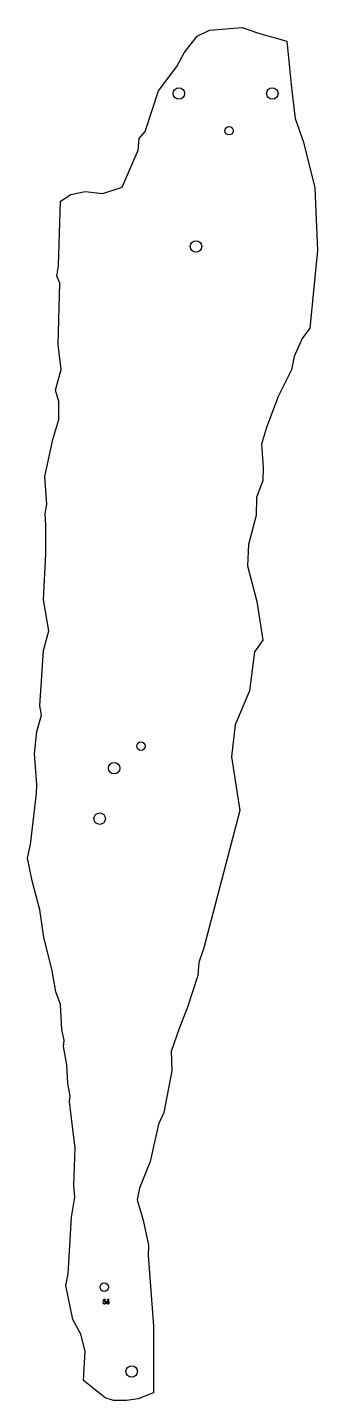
# Model space of a CAD drawing. Header units: millimetres. Extents: x 46 to 356, y 186 to 1658.
import ezdxf

# ---------------------------------------------------------------- set-up
doc = ezdxf.new("R2010")
doc.units = ezdxf.units.MM
doc.linetypes.add('SLD-Durchgehend', pattern=[0])

msp = doc.modelspace()

# ---------------------------------------------------------------- linework, layer by layer
at = {"color": 7, "linetype": 'SLD-Durchgehend', "lineweight": 25}
for p, q in [((213.9, 1631.1), (227.5, 1649)), ((227.5, 1649), (240.8, 1655.4)), ((240.8, 1655.4), (275.8, 1658.3)), ((275.8, 1658.3), (293.3, 1652.1)), ((293.3, 1652.1), (323.7, 1643.6)), ((323.7, 1643.6), (328.5, 1593.6)), ((206, 1616.6), (213.9, 1631.1)), ((186.1, 1590.4), (206, 1616.6)), ((172.1, 1546.6), (186.1, 1590.4)), ((328.5, 1593.6), (332.6, 1560.6)), ((332.6, 1560.6), (341.5, 1535.4)), ((165.6, 1539.1), (172.1, 1546.6)), ((164.5, 1526.9), (165.6, 1539.1)), ((341.5, 1535.4), (353.5, 1486.4)), ((147.4, 1487), (164.5, 1526.9)), ((126.7, 1480.4), (147.4, 1487)), ((81.4, 1471.9), (92.3, 1479.1)), ((92.3, 1479.1), (107.9, 1482.3)), ((107.9, 1482.3), (126.7, 1480.4)), ((353.5, 1486.4), (356.5, 1419)), ((79.1, 1402.9), (81.4, 1471.9)), ((356.5, 1419), (348.1, 1336)), ((77.4, 1392), (79.1, 1402.9)), ((80.5, 1384), (77.4, 1392)), ((78.9, 1318.5), (80.5, 1384)), ((348.1, 1336), (340.2, 1324.7)), ((82.1, 1291.7), (78.9, 1318.5)), ((340.2, 1324.7), (331.6, 1305.4)), ((331.6, 1305.4), (328.7, 1291.2)), ((76.1, 1269.6), (82.1, 1291.7)), ((328.7, 1291.2), (314.3, 1262.8)), ((79.5, 1257.2), (76.1, 1269.6)), ((79.5, 1238.1), (79.5, 1257.2)), ((314.3, 1262.8), (301.7, 1229.3)), ((73, 1216.4), (79.5, 1238.1)), ((301.7, 1229.3), (296.7, 1211.6)), ((64.5, 1177), (73, 1216.4)), ((296.7, 1211.6), (298.3, 1186.6)), ((298.3, 1186.6), (298.1, 1172.5)), ((66.6, 1147.4), (64.5, 1177)), ((298.1, 1172.5), (291.3, 1154.2)), ((291.3, 1154.2), (290.9, 1135)), ((64.8, 1137.3), (66.6, 1147.4)), ((65.7, 1124.6), (64.8, 1137.3)), ((290.9, 1135), (282.5, 1104)), ((65.7, 1093.9), (65.7, 1124.6)), ((63, 1044.7), (65.7, 1093.9)), ((282.5, 1104), (281.7, 1081)), ((281.7, 1081), (291.6, 1043)), ((68.8, 1011.3), (63, 1044.7)), ((291.6, 1043), (298.1, 1001.6)), ((63.2, 990.3), (68.8, 1011.3)), ((298.1, 1001.6), (288.9, 988.8)), ((59.4, 931), (63.2, 990.3)), ((288.9, 988.8), (283.5, 947.2)), ((283.5, 947.2), (268.3, 910.5)), ((61, 921), (59.4, 931)), ((56.1, 903.5), (61, 921)), ((53.5, 879.4), (56.1, 903.5)), ((268.3, 910.5), (264.4, 876.3)), ((55.9, 846.8), (53.5, 879.4)), ((264.4, 876.3), (273.3, 819)), ((55.7, 837.1), (55.9, 846.8)), ((49.1, 782.2), (55.7, 837.1)), ((273.3, 819), (234.9, 671.7)), ((46, 767.6), (49.1, 782.2)), ((50.9, 743.3), (46, 767.6)), ((59.3, 712.2), (50.9, 743.3)), ((63.5, 683), (59.3, 712.2)), ((72.4, 646.9), (63.5, 683)), ((234.9, 671.7), (229.6, 656)), ((229.6, 656), (228.4, 642)), ((76.3, 624.4), (72.4, 646.9)), ((228.4, 642), (217, 606.8)), ((81.2, 610.7), (76.3, 624.4)), ((82.9, 584.2), (81.2, 610.7)), ((217, 606.8), (208.4, 585.1)), ((85.3, 572.2), (82.9, 584.2)), ((208.4, 585.1), (200, 560.3)), ((84.4, 565.9), (85.3, 572.2)), ((88.1, 546.3), (84.4, 565.9)), ((200, 560.3), (200.5, 539.7)), ((89.1, 526), (88.1, 546.3)), ((200.5, 539.7), (192.1, 495.2)), ((91.6, 512.8), (89.1, 526)), ((90.9, 506.4), (91.6, 512.8)), ((97, 456.8), (90.9, 506.4)), ((192.1, 495.2), (186.3, 482.6)), ((186.3, 482.6), (177.4, 442.6)), ((95.7, 416.8), (97, 456.8)), ((177.4, 442.6), (166.1, 414.1)), ((96.6, 404.2), (95.7, 416.8)), ((166.1, 414.1), (163.4, 401.5)), ((93.3, 382.7), (96.6, 404.2)), ((163.4, 401.5), (169.9, 379.8)), ((89.4, 322.2), (93.3, 382.7)), ((169.9, 379.8), (175.6, 353)), ((175.6, 353), (175.2, 341.7)), ((175.2, 341.7), (180.9, 266.2)), ((86.9, 309.6), (89.4, 322.2)), ((94.5, 273), (86.9, 309.6)), ((103.1, 257.5), (94.5, 273)), ((180.9, 266.2), (180.9, 194.6)), ((107.7, 239.2), (103.1, 257.5)), ((105.9, 207.9), (107.7, 239.2)), ((129, 189.3), (105.9, 207.9)), ((180.9, 194.6), (164.6, 188.2)), ((138.1, 186.3), (129, 189.3)), ((151.9, 186.3), (138.1, 186.3)), ((164.6, 188.2), (151.9, 186.3))]:
    msp.add_line(p, q, dxfattribs=at)
at = {"color": 2, "linetype": 'SLD-Durchgehend', "lineweight": 25, "true_color": 0xffff00}
for p, q in [((127.1, 292.6), (127.6, 295.1)), ((127.6, 295.1), (129.7, 295.1)), ((128, 294.5), (127.7, 293.2)), ((129.7, 294.5), (128, 294.5)), ((129.7, 295.1), (129.7, 294.5)), ((131.2, 292.9), (132.7, 295.2)), ((133, 294.9), (131.7, 292.9)), ((132.7, 295.2), (133, 294.9)), ((126.6, 291.3), (127, 291.3))]:
    msp.add_line(p, q, dxfattribs=at)
at = {"color": 2, "linetype": 'SLD-Durchgehend', "lineweight": 25, "true_color": 0xffff00, "flags": 128}
for points in [[(128.2, 292.8), (127.6, 292.7), (127.1, 292.6)], [(127.7, 293.2), (128, 293.3), (128.3, 293.3)], [(130.6, 291.5), (130.8, 292.3), (131.2, 292.9)], [(131.7, 292.9), (132, 292.9), (132.2, 292.9)]]:
    msp.add_lwpolyline(points, dxfattribs=at)
at = {"color": 7, "linetype": 'SLD-Durchgehend', "lineweight": 25}
for centre, radius in [((208.1, 1587.5), 6.12), ((308.1, 1587.5), 6.13), ((261.8, 1547.5), 4.5), ((226.4, 1423.4), 6.12), ((167.5, 887.8), 4.5), ((138.8, 864.2), 6.12), ((123.3, 810.1), 6.12), ((128.2, 307.8), 4.5), ((157.5, 217.4), 6.12)]:
    msp.add_circle(centre, radius, dxfattribs=at)
at = {"color": 2, "linetype": 'SLD-Durchgehend', "lineweight": 25, "true_color": 0xffff00}
for centre, radius, start, end in [((128.1, 291.5), 1.53, 184.5602, 269.9336), ((128.1, 291.5), 1.09, 190.0307, 271.6915), ((128.2, 291.7), 1.25, 269.1173, 0.8375), ((128.2, 291.6), 1.7, 268.364, 2.2254), ((128.3, 291.7), 1.11, 359.9114, 95.1539), ((128.3, 291.8), 1.55, 356.9517, 90.8312), ((132.1, 291.4), 1.5, 179.2034, 270.4943), ((132.1, 291.4), 0.994, 86.7523, 180.1635), ((132.1, 291.5), 1.04, 182.7038, 272.6965), ((132.2, 291.4), 1.07, 3.7514, 93.4248), ((132.2, 291.5), 1.52, 268.5584, 0.2916), ((132.2, 291.5), 1.46, 359.196, 90.8814), ((132.2, 291.5), 1.03, 266.8809, 357.7188)]:
    msp.add_arc(centre, radius, start, end, dxfattribs=at)

doc.saveas('drawing.dxf')
